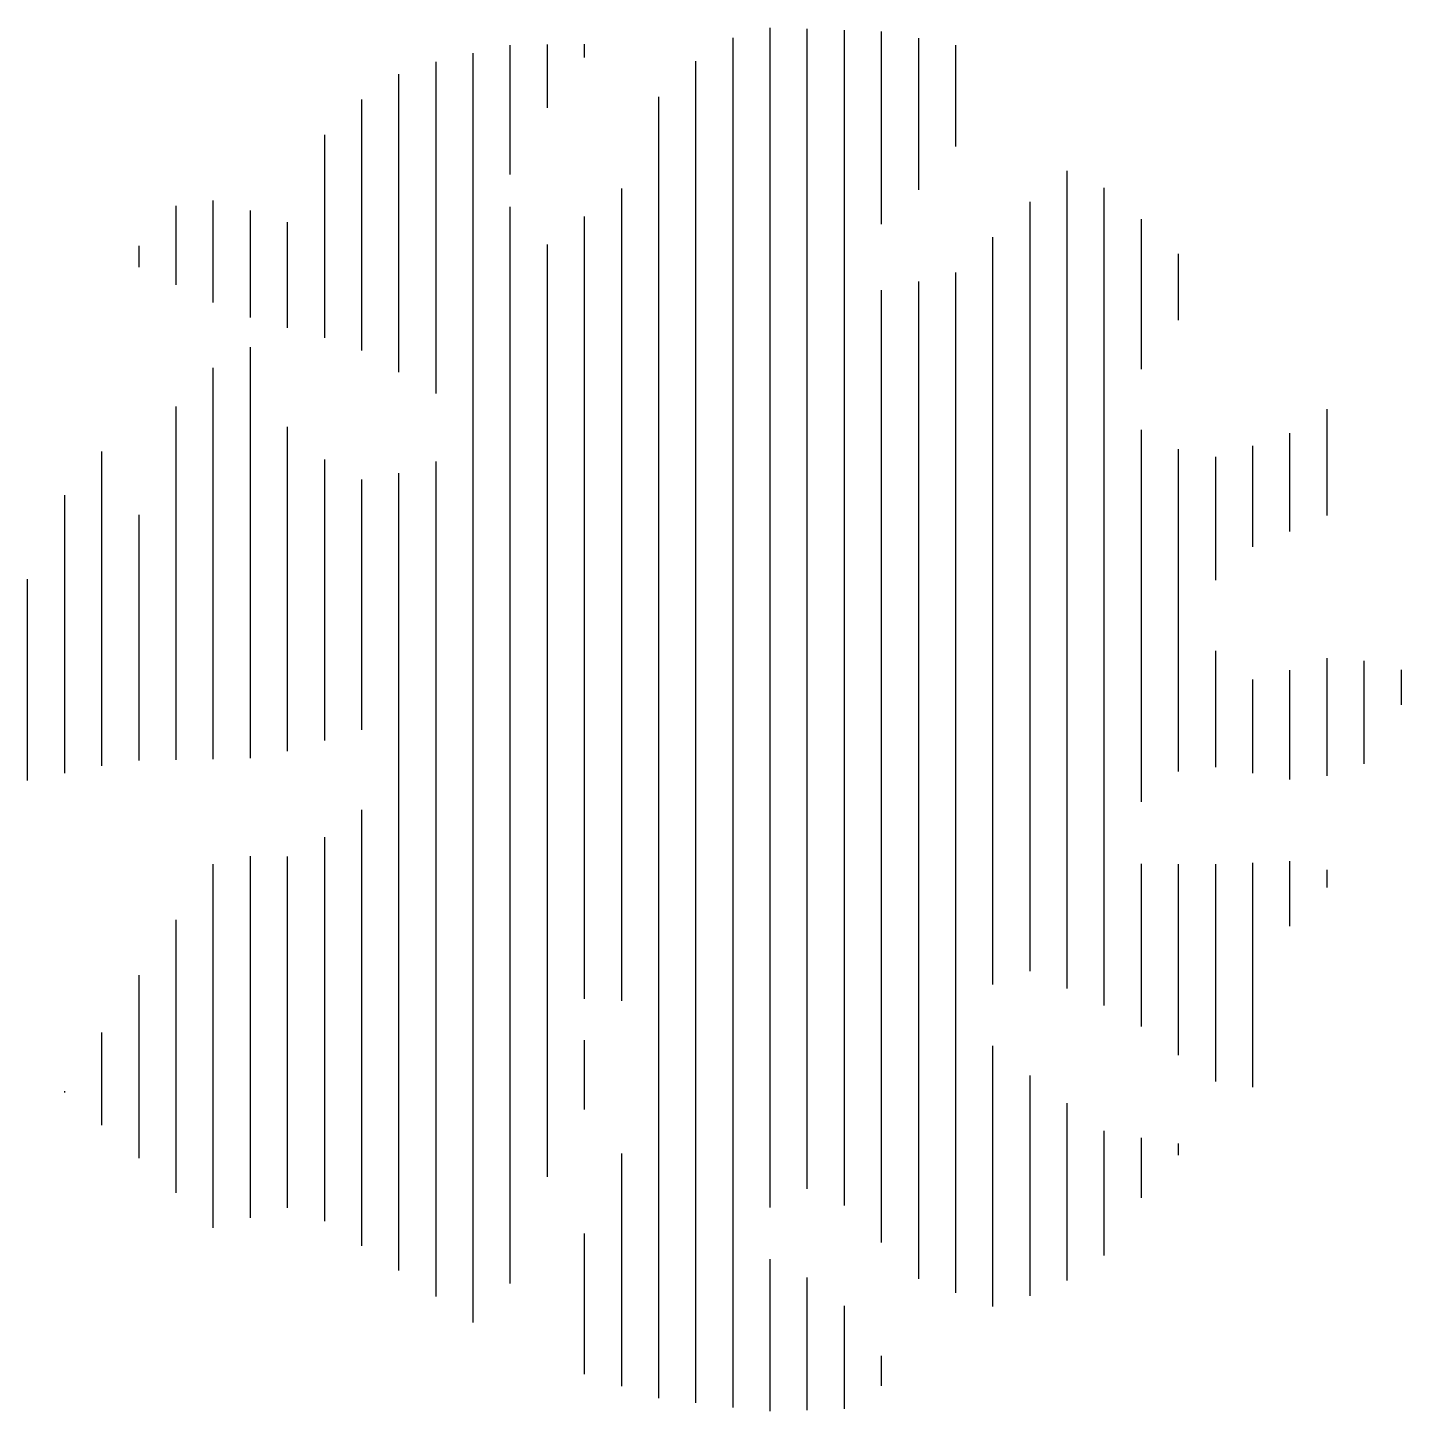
# Model space of a CAD drawing. Extents: x 1741 to 2666, y 532 to 1463.
import ezdxf

# ---------------------------------------------------------------- set-up
doc = ezdxf.new("R2010")
doc.units = 0
doc.layers.get('0').update_dxf_attribs({"linetype": 'CONTINUOUS'})

msp = doc.modelspace()

# ---------------------------------------------------------------- linework, layer by layer
for p, q in [((2241.36, 669.29), (2241.36, 1463.49)), ((2266.36, 681.96), (2266.36, 1462.65)), ((2216.36, 534.77), (2216.36, 1456.67)), ((2291.36, 670.69), (2291.36, 1461.81)), ((2316.36, 1331.23), (2316.36, 1460.97)), ((2341.36, 1354.38), (2341.36, 1456.49)), ((2041.36, 591.9), (2041.36, 1446.28)), ((2066.36, 1364.75), (2066.36, 1451.73)), ((2091.36, 1409.53), (2091.36, 1452.26)), ((2116.36, 1443.46), (2116.36, 1452.33)), ((2366.36, 1383.6), (2366.36, 1451.74)), ((2016.36, 1217.31), (2016.36, 1440.4)), ((2191.36, 537.81), (2191.36, 1440.84)), ((1991.36, 1231.72), (1991.36, 1432.1)), ((2166.36, 541.09), (2166.36, 1416.85)), ((1966.36, 1246.12), (1966.36, 1415.14)), ((1941.36, 1254.65), (1941.36, 1391.36)), ((2441.36, 816.88), (2441.36, 1367.04)), ((2141.36, 808.41), (2141.36, 1355.15)), ((2466.36, 805.29), (2466.36, 1355.63)), ((1841.36, 1290.35), (1841.36, 1343.5)), ((1866.36, 1278.43), (1866.36, 1347.07)), ((2066.36, 618.32), (2066.36, 1342.89)), ((2416.36, 828.46), (2416.36, 1346.21)), ((1891.36, 1268.31), (1891.36, 1340.43)), ((1916.36, 1261.48), (1916.36, 1332.62)), ((2116.36, 809.87), (2116.36, 1336.34)), ((2491.36, 1233.57), (2491.36, 1334.66)), ((2391.36, 819.39), (2391.36, 1322.52)), ((1816.36, 1302.27), (1816.36, 1316.64)), ((2091.36, 690), (2091.36, 1317.52)), ((2516.36, 1266.54), (2516.36, 1311.31)), ((2366.36, 611.98), (2366.36, 1298.67)), ((2316.36, 645.71), (2316.36, 1286.88)), ((2341.36, 621.34), (2341.36, 1292.53)), ((1891.36, 971.74), (1891.36, 1248.34)), ((1866.36, 971.21), (1866.36, 1234.45)), ((1841.36, 970.68), (1841.36, 1208.41)), ((2616.36, 1135.21), (2616.36, 1206.74)), ((1916.36, 976.42), (1916.36, 1194.72)), ((2491.36, 942.39), (2491.36, 1192.89)), ((2591.36, 1124.29), (2591.36, 1190.65)), ((1791.36, 966.54), (1791.36, 1178.31)), ((2516.36, 962.84), (2516.36, 1179.84)), ((2541.36, 1091.58), (2541.36, 1174.58)), ((2566.36, 1114.15), (2566.36, 1182.14)), ((1941.36, 983.64), (1941.36, 1172.94)), ((2016.36, 609.52), (2016.36, 1171.51)), ((1966.36, 990.86), (1966.36, 1159.44)), ((1991.36, 627), (1991.36, 1163.64)), ((1766.36, 961.68), (1766.36, 1148.82)), ((1816.36, 970.14), (1816.36, 1135.67)), ((1741.36, 956.83), (1741.36, 1092.34)), ((2541.36, 965.78), (2541.36, 1044.05)), ((2616.36, 960), (2616.36, 1039.18)), ((2641.36, 967.91), (2641.36, 1037.35)), ((2566.36, 961.62), (2566.36, 1024.72)), ((2591.36, 957.45), (2591.36, 1030.99)), ((2666.36, 1007.6), (2666.36, 1031.2)), ((1966.36, 643.62), (1966.36, 937.02)), ((1941.36, 660.24), (1941.36, 918.73)), ((1891.36, 662.36), (1891.36, 905.95)), ((1916.36, 669.13), (1916.36, 905.63)), ((1866.36, 655.59), (1866.36, 900.49)), ((2491.36, 791.13), (2491.36, 900.79)), ((2516.36, 771.8), (2516.36, 900.56)), ((2541.36, 754.27), (2541.36, 900.44)), ((2566.36, 750.28), (2566.36, 901.42)), ((2591.36, 858.82), (2591.36, 902.41)), ((2616.36, 884.66), (2616.36, 896.75)), ((1841.36, 679.23), (1841.36, 863.08)), ((1816.36, 702.54), (1816.36, 825.67)), ((1791.36, 724.7), (1791.36, 787.16)), ((2116.36, 735.28), (2116.36, 781.97)), ((2391.36, 602.62), (2391.36, 778.13)), ((2416.36, 609.8), (2416.36, 758.16)), ((1766.36, 746.85), (1766.36, 747.56)), ((2441.36, 620.28), (2441.36, 739.57)), ((2466.36, 636.96), (2466.36, 720.99)), ((2491.36, 675.8), (2491.36, 716.22)), ((2516.36, 704.5), (2516.36, 712.55)), ((2141.36, 549.09), (2141.36, 705.74)), ((2116.36, 557.09), (2116.36, 651.8)), ((2241.36, 532.17), (2241.36, 634.69)), ((2266.36, 533.01), (2266.36, 622.21)), ((2291.36, 533.86), (2291.36, 603.16)), ((2316.36, 549.32), (2316.36, 569.5))]:
    msp.add_line(p, q)

doc.saveas('drawing.dxf')
